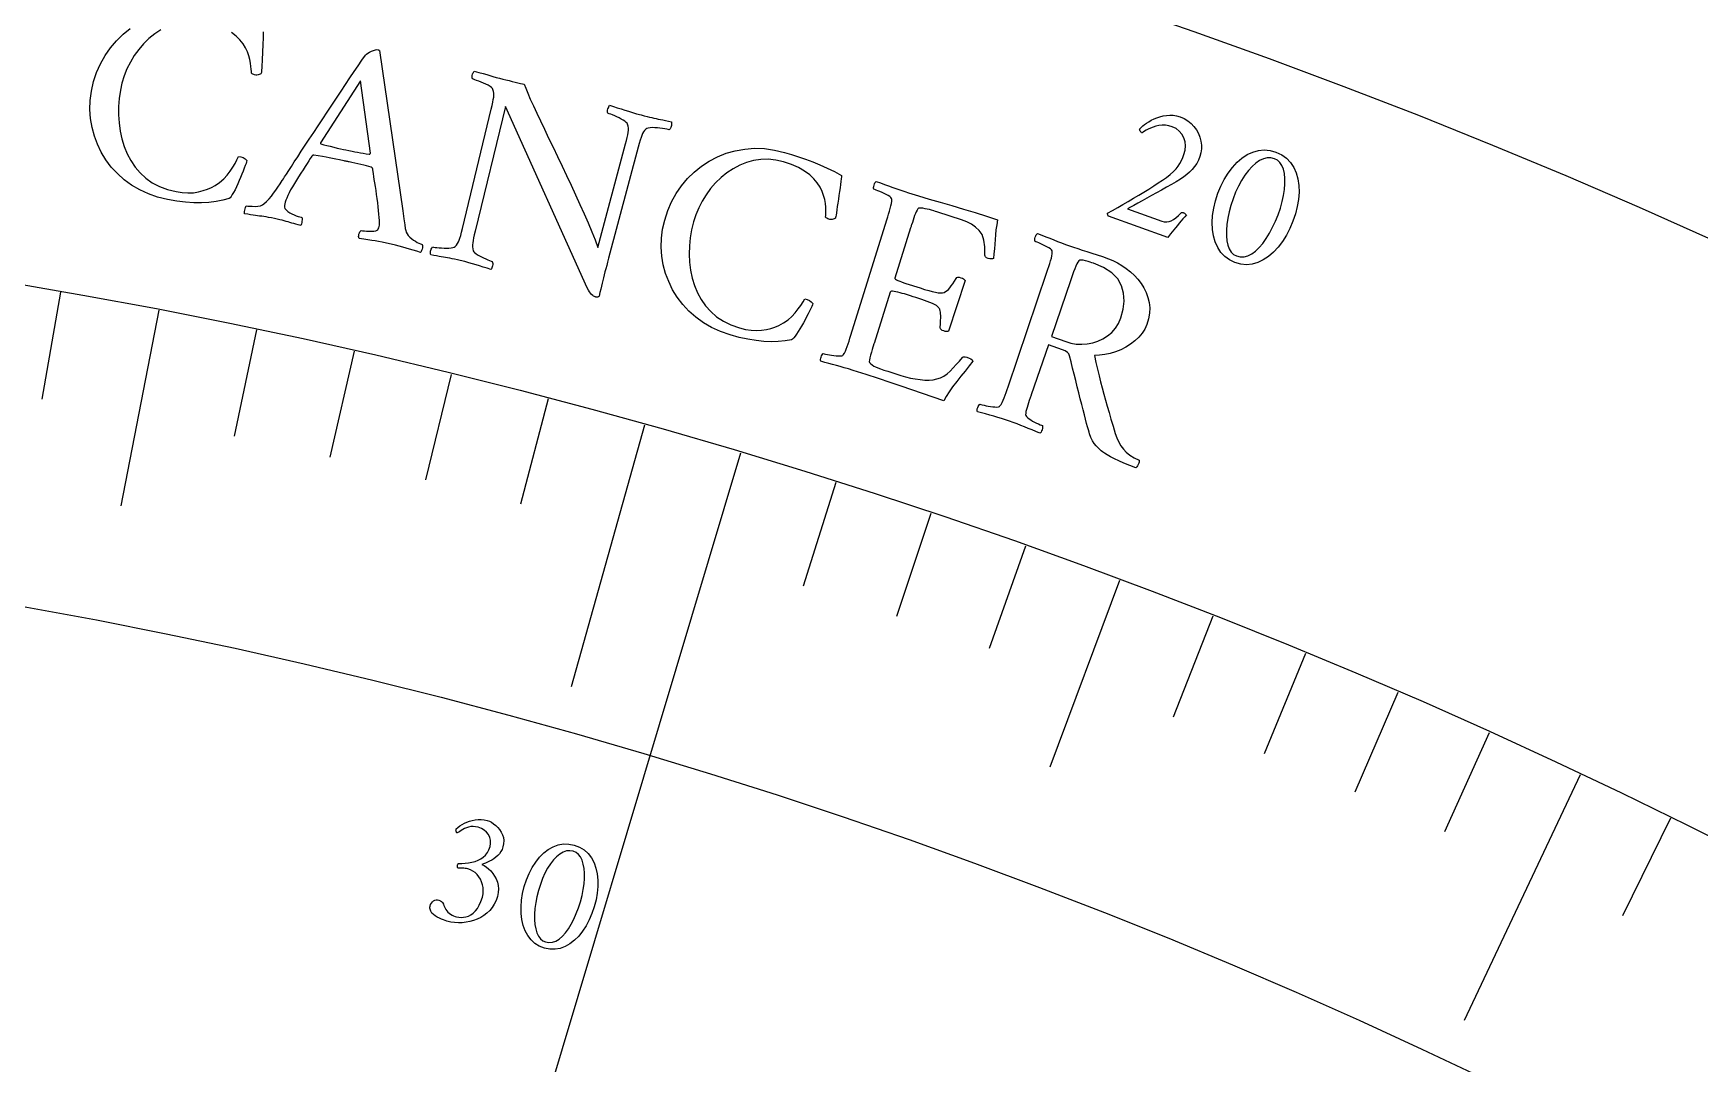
# Model space of a CAD drawing. Header units: millimetres. Extents: x -60 to 60, y -60 to 77.
# Drawn here: x 8.05 to 21.3, y 40.84 to 49.04 of the extents above; entities that cross this region are included whole.
import ezdxf

# ---------------------------------------------------------------- set-up
doc = ezdxf.new("R2010")
doc.units = ezdxf.units.MM
for name, color, linetype in [('ENGRAVE', 7, 'Continuous'), ('ENGRAVE_FINE', 8, 'Continuous'), ('TEXT', 5, 'Continuous')]:
    doc.layers.add(name, color=color, linetype=linetype)

msp = doc.modelspace()

# ---------------------------------------------------------------- linework, layer by layer
at = {"layer": 'ENGRAVE'}
for points in [[(9.0462, 46.8344), (8.7458, 45.2791)], [(12.9096, 45.9198), (12.325, 43.8404)], [(13.6727, 45.6984), (11.6089, 38.8006)], [(16.6862, 44.6863), (16.1321, 43.2023)], [(20.3502, 43.1411), (19.4287, 41.1876)]]:
    msp.add_lwpolyline(points, dxfattribs=at)
for radius in [58.8, 58.8, 57.225, 54.3, 54.3, 51.99, 47.7, 47.7, 45.18]:
    msp.add_circle((0, 0), radius, dxfattribs=at)
at = {"layer": 'ENGRAVE_FINE'}
for points in [[(8.2653, 46.9784), (8.1156, 46.1275)], [(9.8246, 46.6773), (9.6466, 45.8318)], [(10.6003, 46.5072), (10.4083, 45.6648)], [(11.3732, 46.3243), (11.1672, 45.4852)], [(12.1431, 46.1285), (11.9231, 45.2929)], [(14.4321, 45.4643), (14.1707, 44.6408)], [(15.1876, 45.2175), (14.9125, 44.3985)], [(15.9391, 44.9582), (15.6504, 44.1438)], [(17.4288, 44.4019), (17.1131, 43.5976)], [(18.1667, 44.1051), (17.8377, 43.3062)], [(18.8997, 43.796), (18.5574, 43.0027)], [(19.6276, 43.4747), (19.2721, 42.6872)], [(21.0673, 42.7955), (20.6857, 42.0204)]]:
    msp.add_lwpolyline(points, dxfattribs=at)
at = {"layer": 'TEXT'}
for points in [[(9.0642, 49.0644), (9.0152, 49.0323), (8.9689, 48.9947), (8.926, 48.9526), (8.887, 48.9072), (8.8519, 48.8584), (8.8207, 48.8063), (8.7939, 48.752), (8.7717, 48.6966), (8.7542, 48.6403), (8.7415, 48.583), (8.7321, 48.5183), (8.7273, 48.4534), (8.7269, 48.3882), (8.731, 48.3228), (8.7399, 48.2584), (8.7537, 48.1961), (8.7726, 48.1359), (8.7965, 48.078), (8.8255, 48.0232), (8.8599, 47.9726), (8.8997, 47.9263), (8.9448, 47.8842), (8.9956, 47.8475), (9.0524, 47.8174), (9.1152, 47.7938), (9.184, 47.7768), (9.233, 47.7694), (9.279, 47.7666), (9.322, 47.7685), (9.3619, 47.7751), (9.399, 47.785), (9.4335, 47.7968), (9.4654, 47.8106), (9.4945, 47.8264), (9.5309, 47.8506), (9.5631, 47.8773), (9.5912, 47.9067), (9.6152, 47.9386), (9.6357, 47.9708), (9.6536, 48.0013), (9.6687, 48.03), (9.6812, 48.0569), (9.7001, 48.0536), (9.7174, 48.0472), (9.7332, 48.0375), (9.7475, 48.0246), (9.745, 48.0149), (9.7407, 48.0013), (9.7346, 47.9841), (9.7268, 47.963), (9.7177, 47.9397), (9.708, 47.9154), (9.6978, 47.8903), (9.6868, 47.8642), (9.6756, 47.8385), (9.6645, 47.8144), (9.6534, 47.7919), (9.6423, 47.771), (9.6318, 47.7529), (9.6223, 47.7386), (9.614, 47.7282), (9.6067, 47.7218), (9.5556, 47.7078), (9.5021, 47.6975), (9.4462, 47.6909), (9.3879, 47.6878), (9.3262, 47.6886), (9.2604, 47.6934), (9.1905, 47.7021), (9.1163, 47.7147), (9.038, 47.7333), (8.9643, 47.7584), (8.8953, 47.79), (8.8309, 47.8281), (8.7716, 47.8716), (8.7178, 47.9197), (8.6695, 47.9722), (8.6267, 48.0292), (8.5898, 48.0897), (8.5591, 48.153), (8.5345, 48.2189), (8.5163, 48.2874), (8.5046, 48.3578), (8.4999, 48.4292), (8.5023, 48.5015), (8.5116, 48.5747), (8.5286, 48.6512), (8.5523, 48.724), (8.5825, 48.7931), (8.6194, 48.8586), (8.6621, 48.9198), (8.7098, 48.9762), (8.7626, 49.0277), (8.8204, 49.0743)], [(9.8782, 49.0483), (9.8778, 49.0333), (9.8773, 49.0124), (9.8765, 48.9874), (9.8755, 48.9604), (9.8742, 48.9315), (9.8727, 48.9005), (9.8711, 48.8693), (9.8696, 48.8394), (9.8683, 48.8111), (9.8671, 48.7842), (9.866, 48.7607), (9.8649, 48.7426), (9.8639, 48.7299), (9.863, 48.7227), (9.8621, 48.7182), (9.8589, 48.7141), (9.8534, 48.7106), (9.8456, 48.7074), (9.8366, 48.7051), (9.8276, 48.704), (9.8186, 48.7041), (9.8094, 48.7053), (9.8018, 48.7073), (9.7949, 48.71), (9.7887, 48.7134), (9.7833, 48.7176), (9.7831, 48.7323), (9.7819, 48.7508), (9.7799, 48.7729), (9.777, 48.7988), (9.7719, 48.8271), (9.7635, 48.8567), (9.7517, 48.8875), (9.7366, 48.9196), (9.7171, 48.9517), (9.6921, 48.9827), (9.6616, 49.0126), (9.6256, 49.0413)]]:
    msp.add_lwpolyline(points, dxfattribs=at)
for points in [[(10.0294, 47.8654), (10.0314, 47.8686), (10.0376, 47.8781), (10.0479, 47.8939), (10.0623, 47.9161), (10.0803, 47.9438), (10.1011, 47.9759), (10.1248, 48.0127), (10.1514, 48.0539), (10.1804, 48.0986), (10.2112, 48.1457), (10.244, 48.1952), (10.2786, 48.247), (10.3144, 48.3005), (10.3506, 48.3547), (10.3871, 48.4098), (10.424, 48.4656), (10.4608, 48.5212), (10.497, 48.5756), (10.5325, 48.6288), (10.5673, 48.6809), (10.6008, 48.7307), (10.6324, 48.7775), (10.662, 48.8211), (10.6895, 48.8617), (10.6975, 48.8697), (10.7083, 48.8776), (10.722, 48.8855), (10.7386, 48.8934), (10.7553, 48.9), (10.7696, 48.9042), (10.7814, 48.9061), (10.7906, 48.9055), (10.7927, 48.905), (10.7943, 48.9044), (10.7955, 48.9038), (10.7961, 48.9031), (10.7968, 48.9023), (10.7978, 48.9013), (10.7993, 48.9), (10.8011, 48.8985), (10.9876, 47.6238), (10.9962, 47.561), (11.0028, 47.5139), (11.0075, 47.4827), (11.0102, 47.4673), (11.0143, 47.4538), (11.0213, 47.4405), (11.0311, 47.4274), (11.0438, 47.4146), (11.058, 47.4025), (11.0725, 47.3916), (11.0872, 47.382), (11.1023, 47.3737), (11.1162, 47.3668), (11.1274, 47.3616), (11.1358, 47.358), (11.1416, 47.3562), (11.1439, 47.3489), (11.1444, 47.3404), (11.1431, 47.3307), (11.1401, 47.3198), (11.1365, 47.3095), (11.1335, 47.3016), (11.131, 47.296), (11.1291, 47.2929), (11.0982, 47.3024), (11.069, 47.3114), (11.0413, 47.3199), (11.0153, 47.3278), (10.9889, 47.3355), (10.9598, 47.3433), (10.9281, 47.3513), (10.8938, 47.3594), (10.8575, 47.3676), (10.8243, 47.3745), (10.7942, 47.3802), (10.7672, 47.3848), (10.7402, 47.3891), (10.7099, 47.394), (10.6764, 47.3994), (10.6397, 47.4054), (10.637, 47.4116), (10.636, 47.4192), (10.6366, 47.4282), (10.6389, 47.4386), (10.6423, 47.4488), (10.6463, 47.457), (10.6508, 47.4634), (10.656, 47.4678), (10.6675, 47.4657), (10.6821, 47.464), (10.6997, 47.4626), (10.7202, 47.4616), (10.7407, 47.4615), (10.758, 47.4628), (10.7721, 47.4656), (10.783, 47.4698), (10.7882, 47.4743), (10.7925, 47.4806), (10.7962, 47.489), (10.7991, 47.4992), (10.8009, 47.5113), (10.8017, 47.5273), (10.8014, 47.5472), (10.8002, 47.571), (10.7981, 47.5977), (10.7953, 47.6262), (10.7919, 47.6564), (10.7879, 47.6883), (10.7835, 47.721), (10.779, 47.7532), (10.7744, 47.785), (10.7697, 47.8164), (10.7651, 47.8462), (10.7609, 47.8733), (10.7571, 47.8976), (10.7538, 47.9191), (10.751, 47.9368), (10.749, 47.9494), (10.7478, 47.957), (10.7475, 47.9595), (10.7472, 47.9599), (10.7466, 47.9609), (10.7455, 47.9626), (10.744, 47.965), (10.7421, 47.9675), (10.7402, 47.9694), (10.7381, 47.9707), (10.7359, 47.9715), (10.7183, 47.9765), (10.6986, 47.9816), (10.6768, 47.9869), (10.653, 47.9924), (10.6286, 47.9978), (10.6051, 48.003), (10.5824, 48.008), (10.5606, 48.0128), (10.5549, 48.014), (10.5493, 48.0153), (10.5436, 48.0165), (10.538, 48.0178), (10.5325, 48.019), (10.5273, 48.0201), (10.5223, 48.0212), (10.5177, 48.0222), (10.4851, 48.0293), (10.455, 48.0356), (10.4274, 48.0412), (10.4023, 48.0461), (10.3768, 48.0509), (10.3477, 48.0559), (10.3152, 48.0612), (10.2792, 48.0668), (10.2779, 48.0668), (10.2762, 48.0665), (10.2741, 48.0659), (10.2717, 48.0648), (10.2694, 48.0638), (10.2678, 48.063), (10.2668, 48.0626), (10.2665, 48.0624), (10.2648, 48.0598), (10.2598, 48.0521), (10.2515, 48.0391), (10.2399, 48.021), (10.226, 47.9993), (10.2108, 47.9757), (10.1943, 47.9501), (10.1766, 47.9226), (10.1586, 47.8945), (10.1416, 47.8673), (10.1255, 47.8409), (10.1104, 47.8154), (10.0955, 47.7903), (10.0829, 47.767), (10.0726, 47.7457), (10.0646, 47.7262), (10.0583, 47.7085), (10.0531, 47.6927), (10.0491, 47.6787), (10.0462, 47.6665), (10.0458, 47.6543), (10.0501, 47.6424), (10.059, 47.6309), (10.0725, 47.6198), (10.0886, 47.6094), (10.1052, 47.6002), (10.1223, 47.5922), (10.14, 47.5854), (10.1563, 47.5799), (10.1692, 47.5756), (10.1787, 47.5727), (10.1849, 47.5711), (10.1863, 47.5672), (10.1868, 47.561), (10.1866, 47.5524), (10.1856, 47.5415), (10.1839, 47.5303), (10.1817, 47.5209), (10.179, 47.5131), (10.1759, 47.5071), (10.1557, 47.5126), (10.137, 47.5178), (10.1199, 47.5226), (10.1043, 47.5271), (10.0894, 47.5314), (10.0746, 47.5357), (10.0598, 47.5401), (10.0449, 47.5444), (10.0289, 47.5488), (10.0104, 47.5534), (9.9894, 47.5583), (9.9661, 47.5633), (9.9424, 47.5681), (9.9207, 47.5722), (9.9008, 47.5756), (9.8829, 47.5783), (9.8659, 47.5807), (9.8489, 47.583), (9.8319, 47.5854), (9.8149, 47.5877), (9.7968, 47.5902), (9.7764, 47.5933), (9.7538, 47.5967), (9.729, 47.6006), (9.7277, 47.6045), (9.7275, 47.6106), (9.7284, 47.619), (9.7303, 47.6297), (9.7328, 47.6408), (9.7356, 47.6501), (9.7386, 47.6578), (9.7419, 47.6638), (9.7539, 47.662), (9.7696, 47.6608), (9.789, 47.6601), (9.8123, 47.6599), (9.8355, 47.6613), (9.8551, 47.6649), (9.8708, 47.671), (9.8829, 47.6795), (9.9036, 47.6982), (9.9234, 47.7184), (9.9422, 47.7401), (9.96, 47.7634), (9.9773, 47.7878), (9.9946, 47.8129), (10.012, 47.8388), (10.0294, 47.8654)], [(10.6521, 48.6577), (10.3335, 48.1658), (10.3335, 48.1655), (10.3336, 48.1646), (10.3336, 48.1632), (10.3337, 48.1611), (10.3339, 48.159), (10.3344, 48.1574), (10.3351, 48.1564), (10.3361, 48.1558), (10.3584, 48.1499), (10.3829, 48.1437), (10.4095, 48.1372), (10.4383, 48.1303), (10.4667, 48.1236), (10.4921, 48.1177), (10.5146, 48.1126), (10.5342, 48.1082), (10.5595, 48.1028), (10.5837, 48.0979), (10.6067, 48.0936), (10.6284, 48.0898), (10.6501, 48.0862), (10.6727, 48.0824), (10.6963, 48.0783), (10.7209, 48.074), (10.7231, 48.0739), (10.7249, 48.0746), (10.7265, 48.0761), (10.7278, 48.0784), (10.7289, 48.0807), (10.7296, 48.0824), (10.7301, 48.0834), (10.7302, 48.0837)], [(11.7822, 48.6714), (11.8072, 48.6653), (11.832, 48.6593), (11.8564, 48.6534), (11.8805, 48.6475), (11.903, 48.6421), (11.9224, 48.6378), (11.9387, 48.6346), (11.9519, 48.6324), (11.9646, 48.5991), (11.9812, 48.5593), (12.0015, 48.5129), (12.0255, 48.46), (12.0526, 48.4017), (12.0818, 48.3394), (12.1133, 48.2732), (12.147, 48.2029), (12.182, 48.13), (12.2175, 48.0558), (12.2534, 47.9805), (12.2898, 47.904), (12.3259, 47.8271), (12.3611, 47.7509), (12.3955, 47.6753), (12.429, 47.6003), (12.4607, 47.5275), (12.4897, 47.4585), (12.516, 47.3932), (12.5396, 47.3318), (12.7579, 48.1556), (12.765, 48.1831), (12.771, 48.2075), (12.7759, 48.229), (12.7798, 48.2475), (12.782, 48.2643), (12.7819, 48.2809), (12.7797, 48.2971), (12.7753, 48.313), (12.7716, 48.3199), (12.7645, 48.3275), (12.754, 48.3358), (12.74, 48.345), (12.724, 48.3542), (12.7074, 48.3631), (12.6902, 48.3714), (12.6725, 48.3794), (12.6556, 48.3864), (12.6409, 48.3921), (12.6285, 48.3964), (12.6183, 48.3995), (12.616, 48.4067), (12.6153, 48.4148), (12.6162, 48.4239), (12.6187, 48.4339), (12.6219, 48.4435), (12.6249, 48.4516), (12.6275, 48.4581), (12.63, 48.4631), (12.6622, 48.4534), (12.6933, 48.4438), (12.7235, 48.4344), (12.7526, 48.425), (12.7821, 48.4156), (12.8136, 48.4062), (12.8471, 48.3967), (12.8825, 48.387), (12.9074, 48.3805), (12.93, 48.3747), (12.9502, 48.3696), (12.968, 48.3654), (12.9848, 48.3615), (13.0019, 48.3578), (13.0193, 48.354), (13.037, 48.3504), (13.0559, 48.3465), (13.0765, 48.3421), (13.0991, 48.3372), (13.1234, 48.3318), (13.1242, 48.3262), (13.1244, 48.3196), (13.124, 48.3119), (13.123, 48.3033), (13.121, 48.2943), (13.1176, 48.2856), (13.1128, 48.2774), (13.1065, 48.2695), (13.098, 48.2716), (13.0861, 48.2739), (13.0708, 48.2766), (13.052, 48.2795), (13.0317, 48.2823), (13.0116, 48.2842), (12.9917, 48.2853), (12.9721, 48.2856), (12.9543, 48.2848), (12.9397, 48.2826), (12.9285, 48.2792), (12.9205, 48.2744), (12.91, 48.2636), (12.901, 48.2516), (12.8935, 48.2382), (12.8875, 48.2236), (12.8818, 48.2063), (12.8754, 48.1851), (12.8682, 48.1599), (12.8602, 48.1307), (12.6242, 47.2474), (12.6161, 47.2172), (12.6086, 47.1889), (12.6016, 47.1627), (12.5951, 47.1383), (12.589, 47.1151), (12.5831, 47.0924), (12.5775, 47.0699), (12.5721, 47.0479), (12.5667, 47.0251), (12.5609, 47.0005), (12.5548, 46.9741), (12.5484, 46.9458), (12.5456, 46.9422), (12.542, 46.9397), (12.5375, 46.9384), (12.5321, 46.9382), (12.5268, 46.9386), (12.5223, 46.939), (12.5188, 46.9395), (12.5161, 46.9401), (12.5111, 46.9422), (12.505, 46.946), (12.4977, 46.9517), (12.4893, 46.9591), (12.4804, 46.9687), (12.4716, 46.9805), (12.4631, 46.9947), (12.4547, 47.0112), (11.8046, 48.455), (11.5625, 47.4614), (11.556, 47.4339), (11.5508, 47.4095), (11.5467, 47.3882), (11.5438, 47.37), (11.5424, 47.3535), (11.5426, 47.3374), (11.5446, 47.3216), (11.5482, 47.3061), (11.5518, 47.2994), (11.5586, 47.292), (11.5687, 47.284), (11.5819, 47.2753), (11.5971, 47.2665), (11.613, 47.2579), (11.6295, 47.2496), (11.6466, 47.2416), (11.663, 47.2345), (11.6773, 47.2287), (11.6894, 47.2244), (11.6993, 47.2215), (11.7017, 47.2144), (11.7027, 47.2064), (11.7023, 47.1976), (11.7005, 47.188), (11.6978, 47.1786), (11.6949, 47.1704), (11.6917, 47.1635), (11.6883, 47.1578), (11.6572, 47.1678), (11.6272, 47.1773), (11.5983, 47.1864), (11.5705, 47.1951), (11.5422, 47.2036), (11.5118, 47.2121), (11.4794, 47.2207), (11.4449, 47.2293), (11.4213, 47.2348), (11.3995, 47.2397), (11.3794, 47.2438), (11.3611, 47.2471), (11.3438, 47.2501), (11.3267, 47.253), (11.3099, 47.2559), (11.2934, 47.2586), (11.2759, 47.2616), (11.256, 47.2652), (11.2337, 47.2693), (11.2091, 47.274), (11.2082, 47.2795), (11.2078, 47.2861), (11.208, 47.2937), (11.2088, 47.3024), (11.2105, 47.3115), (11.2136, 47.3202), (11.2181, 47.3287), (11.224, 47.3367), (11.2322, 47.3351), (11.2437, 47.3335), (11.2585, 47.3319), (11.2764, 47.3302), (11.296, 47.3288), (11.3156, 47.3279), (11.3351, 47.3277), (11.3547, 47.328), (11.3724, 47.3293), (11.3865, 47.3319), (11.3969, 47.3359), (11.4037, 47.3411), (11.4138, 47.3521), (11.4225, 47.3641), (11.4298, 47.3772), (11.4358, 47.3914), (11.4414, 47.4082), (11.4476, 47.4292), (11.4543, 47.4543), (11.4616, 47.4835), (11.6908, 48.4328), (11.6976, 48.4623), (11.7031, 48.4879), (11.7073, 48.5097), (11.71, 48.5277), (11.7112, 48.5436), (11.7106, 48.5589), (11.7083, 48.5739), (11.7041, 48.5884), (11.7004, 48.5961), (11.6926, 48.6045), (11.6809, 48.6133), (11.6653, 48.6226), (11.6475, 48.6318), (11.6293, 48.6403), (11.6109, 48.6482), (11.5922, 48.6554), (11.5748, 48.6616), (11.5604, 48.6665), (11.549, 48.6701), (11.5407, 48.6724), (11.5389, 48.6823), (11.5386, 48.6918), (11.5397, 48.701), (11.5423, 48.7099), (11.5456, 48.718), (11.5489, 48.7249), (11.5522, 48.7306), (11.5555, 48.7352), (11.5923, 48.7252), (11.6253, 48.7159), (11.6546, 48.7074), (11.6801, 48.6995), (11.7042, 48.6922), (11.7292, 48.6851), (11.7553, 48.6781), (11.7822, 48.6714)], [(17.2188, 47.5912), (17.2054, 47.5764), (17.1915, 47.5605), (17.177, 47.5435), (17.1618, 47.5254), (17.1467, 47.5072), (17.1323, 47.4896), (17.1185, 47.4726), (17.1053, 47.4563), (17.0935, 47.4417), (17.0839, 47.4296), (17.0763, 47.4201), (17.0709, 47.4133), (16.5987, 47.5806), (16.5971, 47.583), (16.5956, 47.5859), (16.5942, 47.5892), (16.5928, 47.593), (16.5917, 47.5967), (16.5912, 47.6), (16.5911, 47.6029), (16.5916, 47.6052), (16.6319, 47.6279), (16.6728, 47.651), (16.7144, 47.6748), (16.7566, 47.6991), (16.7987, 47.7236), (16.8401, 47.7483), (16.8808, 47.7729), (16.9208, 47.7976), (16.9592, 47.8219), (16.9952, 47.8455), (17.0288, 47.8684), (17.06, 47.8905), (17.0899, 47.9136), (17.1153, 47.936), (17.1363, 47.9579), (17.1528, 47.9792), (17.1664, 48.0008), (17.1788, 48.0234), (17.1898, 48.047), (17.1995, 48.0718), (17.2088, 48.1064), (17.2117, 48.1402), (17.2083, 48.1731), (17.1984, 48.2051), (17.1827, 48.2342), (17.162, 48.2584), (17.1362, 48.2776), (17.1054, 48.2919), (17.078, 48.2999), (17.0514, 48.3043), (17.0255, 48.305), (17.0003, 48.3021), (16.9764, 48.2968), (16.9543, 48.2903), (16.9339, 48.2825), (16.9153, 48.2735), (16.899, 48.2645), (16.8854, 48.2564), (16.8746, 48.2493), (16.8665, 48.2433), (16.8624, 48.2453), (16.8586, 48.2486), (16.8551, 48.253), (16.8519, 48.2586), (16.8494, 48.2643), (16.8478, 48.2689), (16.8471, 48.2726), (16.8474, 48.2752), (16.853, 48.2816), (16.8613, 48.2895), (16.8722, 48.2989), (16.8858, 48.3099), (16.9017, 48.3215), (16.9196, 48.3329), (16.9394, 48.3439), (16.9613, 48.3546), (16.9846, 48.3642), (17.0088, 48.3722), (17.034, 48.3785), (17.06, 48.383), (17.0867, 48.385), (17.1136, 48.3836), (17.1409, 48.3789), (17.1685, 48.3707), (17.2005, 48.357), (17.2294, 48.3398), (17.2554, 48.3189), (17.2783, 48.2944), (17.2979, 48.2675), (17.3138, 48.2392), (17.326, 48.2095), (17.3344, 48.1785), (17.3389, 48.1471), (17.339, 48.1163), (17.3348, 48.086), (17.3264, 48.0563), (17.3146, 48.0277), (17.3005, 48.001), (17.284, 47.9762), (17.2653, 47.9531), (17.2445, 47.9318), (17.2222, 47.912), (17.1983, 47.8938), (17.1727, 47.8771), (17.1374, 47.856), (17.1004, 47.8343), (17.0618, 47.8122), (17.0216, 47.7895), (16.9812, 47.7669), (16.9419, 47.7451), (16.9039, 47.724), (16.867, 47.7036), (16.8326, 47.6846), (16.8018, 47.6675), (16.7747, 47.6524), (16.7513, 47.6393), (17.0229, 47.5429), (17.0428, 47.5376), (17.0621, 47.5362), (17.0807, 47.5387), (17.0986, 47.5451), (17.1166, 47.5552), (17.1354, 47.5688), (17.155, 47.5861), (17.1754, 47.6069), (17.1788, 47.6098), (17.1829, 47.6113), (17.188, 47.6113), (17.1939, 47.6097), (17.1962, 47.6087), (17.1992, 47.607), (17.2027, 47.6048), (17.2068, 47.6019), (17.2109, 47.5988), (17.2142, 47.596), (17.2169, 47.5935), (17.2188, 47.5912)], [(14.023, 48.0881), (14.0776, 48.0715), (14.1333, 48.0534), (14.1898, 48.0337), (14.2472, 48.0125), (14.305, 47.9893), (14.3625, 47.9637), (14.4197, 47.9357), (14.4767, 47.9053), (14.4763, 47.9024), (14.4752, 47.8934), (14.4734, 47.8786), (14.4709, 47.8578), (14.4678, 47.833), (14.4642, 47.8062), (14.4602, 47.7775), (14.4557, 47.7469), (14.4511, 47.7159), (14.4469, 47.6864), (14.4429, 47.6582), (14.4391, 47.6315), (14.4358, 47.6083), (14.433, 47.5904), (14.4309, 47.5779), (14.4292, 47.5708), (14.4279, 47.5664), (14.4243, 47.5626), (14.4185, 47.5596), (14.4105, 47.5572), (14.4014, 47.5557), (14.3923, 47.5555), (14.3833, 47.5564), (14.3743, 47.5585), (14.3669, 47.5612), (14.3603, 47.5646), (14.3545, 47.5686), (14.3495, 47.5732), (14.3506, 47.5879), (14.3512, 47.6064), (14.3513, 47.6286), (14.3508, 47.6546), (14.3485, 47.6833), (14.3429, 47.7135), (14.3341, 47.7453), (14.3221, 47.7787), (14.3057, 47.8125), (14.2837, 47.8458), (14.2562, 47.8784), (14.2231, 47.9104), (14.183, 47.9406), (14.1348, 47.968), (14.0783, 47.9925), (14.0136, 48.014), (13.9531, 48.028), (13.8935, 48.0343), (13.8347, 48.0329), (13.7768, 48.0238), (13.7205, 48.0081), (13.6664, 47.9865), (13.6146, 47.9592), (13.565, 47.9261), (13.5183, 47.8883), (13.4751, 47.8468), (13.4356, 47.8015), (13.3996, 47.7526), (13.3677, 47.7011), (13.3404, 47.6481), (13.3177, 47.5937), (13.2996, 47.5378), (13.2841, 47.4743), (13.2732, 47.4101), (13.2666, 47.3452), (13.2645, 47.2798), (13.2672, 47.2148), (13.2751, 47.1515), (13.2882, 47.0898), (13.3065, 47.0298), (13.3302, 46.9725), (13.3597, 46.919), (13.3949, 46.8691), (13.4359, 46.8229), (13.483, 46.7816), (13.5367, 46.7462), (13.597, 46.7168), (13.6638, 46.6933), (13.7119, 46.6813), (13.7574, 46.6742), (13.8004, 46.6721), (13.8408, 46.6748), (13.8787, 46.6811), (13.9141, 46.6897), (13.9471, 46.7004), (13.9776, 46.7134), (14.0161, 46.734), (14.0507, 46.7576), (14.0815, 46.7841), (14.1083, 46.8136), (14.1319, 46.8438), (14.1525, 46.8724), (14.1703, 46.8995), (14.1853, 46.9251), (14.2037, 46.9201), (14.2204, 46.912), (14.2352, 46.9009), (14.2482, 46.8868), (14.2448, 46.8773), (14.2393, 46.8642), (14.2316, 46.8476), (14.2218, 46.8274), (14.2105, 46.805), (14.1986, 46.7818), (14.186, 46.7577), (14.1727, 46.7328), (14.1591, 46.7082), (14.1457, 46.6853), (14.1325, 46.664), (14.1195, 46.6442), (14.1073, 46.6271), (14.0965, 46.6138), (14.0872, 46.6043), (14.0794, 46.5986), (14.0272, 46.5895), (13.973, 46.5843), (13.9167, 46.583), (13.8583, 46.5855), (13.797, 46.5921), (13.732, 46.6031), (13.6632, 46.6184), (13.5906, 46.6379), (13.5143, 46.6639), (13.4434, 46.6959), (13.3776, 46.7338), (13.3171, 46.7778), (13.2622, 46.8268), (13.2132, 46.8797), (13.1701, 46.9365), (13.1329, 46.9973), (13.1019, 47.0611), (13.0773, 47.127), (13.0591, 47.1949), (13.0474, 47.2649), (13.0424, 47.336), (13.0445, 47.4075), (13.0537, 47.4793), (13.07, 47.5513), (13.0941, 47.6258), (13.1245, 47.6961), (13.1612, 47.762), (13.2041, 47.8237), (13.2524, 47.8806), (13.3053, 47.9322), (13.3627, 47.9785), (13.4246, 48.0194), (13.4904, 48.0542), (13.5593, 48.0818), (13.6314, 48.1023), (13.7066, 48.1158), (13.7839, 48.1214), (13.8625, 48.1187), (13.9422, 48.1076), (14.023, 48.0881)], [(17.9312, 48.0916), (17.9767, 48.0703), (18.0156, 48.043), (18.0478, 48.0095), (18.0733, 47.9699), (18.0925, 47.9256), (18.1058, 47.8778), (18.1131, 47.8266), (18.1144, 47.772), (18.1101, 47.7153), (18.1006, 47.6579), (18.0858, 47.5997), (18.0659, 47.5409), (18.0417, 47.4837), (18.014, 47.4305), (17.9829, 47.3813), (17.9483, 47.3361), (17.911, 47.296), (17.8716, 47.2623), (17.8303, 47.2349), (17.7869, 47.2139), (17.7421, 47.2004), (17.6967, 47.1958), (17.6506, 47.2001), (17.6037, 47.2133), (17.5609, 47.2335), (17.5239, 47.2602), (17.4929, 47.2933), (17.4678, 47.3328), (17.4484, 47.3773), (17.4347, 47.4252), (17.4267, 47.4766), (17.4244, 47.5314), (17.4276, 47.5883), (17.436, 47.646), (17.4498, 47.7044), (17.4689, 47.7635), (17.4924, 47.821), (17.5194, 47.8745), (17.5501, 47.9241), (17.5843, 47.9696), (17.6214, 48.0099), (17.6607, 48.0438), (17.7024, 48.0711), (17.7463, 48.0919), (17.7916, 48.105), (17.8376, 48.1093), (17.8841, 48.1049), (17.9312, 48.0916)], [(17.9196, 48.0387), (17.8904, 48.0458), (17.8608, 48.0457), (17.8308, 48.0382), (17.8005, 48.0234), (17.7703, 48.0022), (17.7409, 47.9757), (17.7122, 47.9438), (17.6843, 47.9066), (17.6578, 47.865), (17.6331, 47.8199), (17.6104, 47.7713), (17.5896, 47.7192), (17.5718, 47.6666), (17.5577, 47.6152), (17.5471, 47.5649), (17.5401, 47.5158), (17.5367, 47.4692), (17.5369, 47.4263), (17.5408, 47.387), (17.5483, 47.3515), (17.5596, 47.3209), (17.5748, 47.2964), (17.5939, 47.278), (17.6169, 47.2656), (17.6475, 47.2581), (17.678, 47.2583), (17.7084, 47.2663), (17.7388, 47.2821), (17.7688, 47.3045), (17.7979, 47.3323), (17.8263, 47.3656), (17.8539, 47.4044), (17.8802, 47.4474), (17.9047, 47.4932), (17.9274, 47.5418), (17.9483, 47.5934), (17.9666, 47.6463), (17.9813, 47.6974), (17.9922, 47.7469), (17.9993, 47.7947), (18.0027, 47.84), (18.0023, 47.8816), (17.9981, 47.9197), (17.9901, 47.9542), (17.9783, 47.9841), (17.9626, 48.0081), (17.943, 48.0263), (17.9196, 48.0387)], [(15.0101, 47.7675), (15.0896, 47.7429), (15.1732, 47.7177), (15.261, 47.692), (15.3529, 47.6656), (15.4462, 47.6386), (15.5381, 47.611), (15.6285, 47.5828), (15.7175, 47.5539), (15.7104, 47.5123), (15.7046, 47.4721), (15.7003, 47.4332), (15.6973, 47.3956), (15.6947, 47.3586), (15.6917, 47.3211), (15.6882, 47.2831), (15.6842, 47.2447), (15.6761, 47.2421), (15.6665, 47.2414), (15.6555, 47.2428), (15.6429, 47.2463), (15.6304, 47.2514), (15.6219, 47.2574), (15.6174, 47.2642), (15.6169, 47.2718), (15.6166, 47.337), (15.6089, 47.3915), (15.5935, 47.4355), (15.5707, 47.4689), (15.542, 47.4953), (15.509, 47.5182), (15.4718, 47.5376), (15.4303, 47.5535), (15.2425, 47.614), (15.2344, 47.6165), (15.2234, 47.6198), (15.2096, 47.6238), (15.193, 47.6286), (15.1751, 47.6335), (15.1577, 47.6377), (15.1407, 47.6414), (15.1241, 47.6445), (15.1093, 47.6463), (15.0975, 47.6463), (15.0889, 47.6443), (15.0834, 47.6405), (15.0766, 47.6296), (15.0701, 47.6169), (15.0637, 47.6023), (15.0575, 47.5859), (15.0514, 47.5683), (15.0454, 47.5505), (15.0394, 47.5323), (15.0334, 47.5138), (15.0311, 47.5065), (15.0291, 47.5), (15.0273, 47.4944), (15.0258, 47.4896), (14.8993, 47.0899), (14.8999, 47.0854), (14.9043, 47.0805), (14.9125, 47.0754), (14.9246, 47.0699), (14.9391, 47.0642), (14.9545, 47.0586), (14.9708, 47.0529), (14.988, 47.0473), (15.1007, 47.0112), (15.1373, 46.9998), (15.1698, 46.9902), (15.1982, 46.9825), (15.2225, 46.9768), (15.2435, 46.9732), (15.262, 46.9718), (15.2781, 46.9728), (15.2918, 46.9761), (15.304, 46.9816), (15.3157, 46.9895), (15.3269, 46.9996), (15.3377, 47.012), (15.3488, 47.0268), (15.3611, 47.0443), (15.3745, 47.0645), (15.3892, 47.0872), (15.3941, 47.093), (15.4018, 47.0958), (15.4121, 47.0956), (15.4252, 47.0924), (15.4373, 47.0877), (15.447, 47.0823), (15.4543, 47.0761), (15.4592, 47.0692), (15.3269, 46.6665), (15.3202, 46.6645), (15.3116, 46.6643), (15.3012, 46.6659), (15.289, 46.6693), (15.2774, 46.6741), (15.2689, 46.6801), (15.2634, 46.6872), (15.2611, 46.6954), (15.2631, 46.7263), (15.2644, 46.7528), (15.2649, 46.7748), (15.2648, 46.7923), (15.2641, 46.8064), (15.263, 46.8183), (15.2614, 46.8279), (15.2593, 46.8353), (15.2568, 46.8413), (15.2538, 46.8471), (15.2501, 46.8526), (15.246, 46.8578), (15.24, 46.8642), (15.2302, 46.8711), (15.2166, 46.8784), (15.1992, 46.8863), (15.1794, 46.8944), (15.1585, 46.9025), (15.1366, 46.9106), (15.1136, 46.9188), (15.0904, 46.9268), (15.0678, 46.9344), (15.0459, 46.9417), (15.0247, 46.9486), (15.0098, 46.9532), (14.994, 46.9581), (14.9771, 46.9631), (14.9592, 46.9682), (14.9414, 46.9731), (14.9248, 46.9774), (14.9093, 46.9809), (14.8949, 46.9838), (14.8827, 46.9854), (14.8734, 46.9849), (14.8671, 46.9824), (14.8639, 46.9779), (14.7347, 46.5695), (14.7339, 46.567), (14.7329, 46.564), (14.7318, 46.5604), (14.7305, 46.5563), (14.7254, 46.5398), (14.7197, 46.5211), (14.7134, 46.5001), (14.7066, 46.4769), (14.7008, 46.4551), (14.6976, 46.4381), (14.697, 46.4261), (14.699, 46.4189), (14.7084, 46.4083), (14.7194, 46.3989), (14.7321, 46.3905), (14.7465, 46.3833), (14.7641, 46.3761), (14.7863, 46.3679), (14.8131, 46.3587), (14.8446, 46.3484), (14.9469, 46.3155), (14.9852, 46.3042), (15.0238, 46.2949), (15.0627, 46.2875), (15.102, 46.2821), (15.1398, 46.2792), (15.1744, 46.279), (15.2057, 46.2818), (15.2338, 46.2874), (15.263, 46.2966), (15.2907, 46.3102), (15.3168, 46.328), (15.3413, 46.3501), (15.3652, 46.3751), (15.3891, 46.4013), (15.4133, 46.4289), (15.4375, 46.4578), (15.443, 46.4623), (15.4506, 46.4643), (15.4605, 46.4638), (15.4725, 46.4607), (15.4902, 46.4539), (15.5041, 46.4465), (15.5142, 46.4386), (15.5205, 46.4301), (15.49, 46.391), (15.4585, 46.3507), (15.4259, 46.3092), (15.3921, 46.2666), (15.36, 46.2246), (15.3322, 46.1851), (15.3087, 46.1482), (15.2896, 46.1137), (15.2042, 46.1423), (15.1192, 46.1711), (15.0346, 46.2002), (14.9504, 46.2297), (14.8636, 46.2598), (14.771, 46.2909), (14.6729, 46.323), (14.569, 46.3561), (14.5328, 46.3672), (14.4985, 46.3773), (14.4659, 46.3864), (14.435, 46.3944), (14.4049, 46.4022), (14.3743, 46.4105), (14.3433, 46.4194), (14.3119, 46.4289), (14.3097, 46.4353), (14.3093, 46.4429), (14.3107, 46.4519), (14.3137, 46.4621), (14.3178, 46.472), (14.322, 46.48), (14.3263, 46.4862), (14.3309, 46.4905), (14.3389, 46.4883), (14.3497, 46.4856), (14.3634, 46.4825), (14.38, 46.479), (14.3978, 46.4756), (14.4155, 46.4731), (14.433, 46.4714), (14.4503, 46.4704), (14.4657, 46.4706), (14.4775, 46.4722), (14.4857, 46.4752), (14.4903, 46.4797), (14.4986, 46.4926), (14.5066, 46.5078), (14.5142, 46.5252), (14.5214, 46.5448), (14.5285, 46.5659), (14.5358, 46.5879), (14.5431, 46.6108), (14.5506, 46.6346), (14.8367, 47.5514), (14.8441, 47.5753), (14.8511, 47.5985), (14.8577, 47.6211), (14.864, 47.643), (14.8694, 47.6638), (14.8731, 47.6827), (14.8751, 47.7), (14.8756, 47.7154), (14.8745, 47.7226), (14.8694, 47.73), (14.8602, 47.7379), (14.847, 47.746), (14.8315, 47.7543), (14.8154, 47.7622), (14.7988, 47.7698), (14.7816, 47.7772), (14.7655, 47.7837), (14.7521, 47.789), (14.7413, 47.793), (14.7332, 47.7957), (14.7318, 47.8019), (14.7316, 47.8095), (14.7326, 47.8185), (14.7349, 47.829), (14.7381, 47.8391), (14.742, 47.8472), (14.7467, 47.8533), (14.7522, 47.8574), (14.7854, 47.8458), (14.8183, 47.8342), (14.8509, 47.8225), (14.8831, 47.8108), (14.9151, 47.7992), (14.9469, 47.7882), (14.9786, 47.7776), (15.0101, 47.7675)], [(16.5987, 47.2438), (16.635, 47.2293), (16.6709, 47.2116), (16.7062, 47.1908), (16.7411, 47.1667), (16.7743, 47.1399), (16.8051, 47.1109), (16.8334, 47.0797), (16.8591, 47.0463), (16.8814, 47.011), (16.8995, 46.974), (16.9133, 46.9353), (16.923, 46.8948), (16.9275, 46.853), (16.926, 46.8102), (16.9185, 46.7663), (16.905, 46.7213), (16.8887, 46.6847), (16.8673, 46.6505), (16.8407, 46.6187), (16.8091, 46.5895), (16.7737, 46.563), (16.7362, 46.5398), (16.6965, 46.5198), (16.6545, 46.5031), (16.6118, 46.4899), (16.5699, 46.4807), (16.5286, 46.4756), (16.488, 46.4744), (16.4998, 46.4187), (16.5118, 46.3651), (16.5238, 46.3136), (16.5359, 46.2642), (16.5483, 46.2158), (16.5612, 46.1674), (16.5747, 46.1189), (16.5887, 46.0703), (16.6034, 46.0204), (16.619, 45.9679), (16.6353, 45.9127), (16.6525, 45.855), (16.6653, 45.8182), (16.6803, 45.7848), (16.6976, 45.7549), (16.7173, 45.7284), (16.7407, 45.7044), (16.7693, 45.6817), (16.8031, 45.6606), (16.8422, 45.6408), (16.8438, 45.6342), (16.843, 45.6264), (16.8399, 45.6172), (16.8346, 45.6068), (16.8286, 45.5969), (16.8238, 45.5893), (16.8202, 45.584), (16.8178, 45.5811), (16.7677, 45.6001), (16.7223, 45.6183), (16.6817, 45.6359), (16.6459, 45.6527), (16.6148, 45.6686), (16.5886, 45.6831), (16.5672, 45.6963), (16.5506, 45.7082), (16.5406, 45.7174), (16.5288, 45.7286), (16.5154, 45.7418), (16.5002, 45.757), (16.485, 45.7749), (16.4713, 45.7965), (16.4592, 45.8215), (16.4487, 45.8502), (16.4447, 45.8637), (16.4395, 45.8822), (16.433, 45.9058), (16.4253, 45.9344), (16.4166, 45.9671), (16.4073, 46.0032), (16.3972, 46.0425), (16.3865, 46.0852), (16.3752, 46.1302), (16.3635, 46.1767), (16.3513, 46.2248), (16.3387, 46.2744), (16.3261, 46.3244), (16.3138, 46.3738), (16.3019, 46.4226), (16.2903, 46.4708), (16.2837, 46.486), (16.2721, 46.4992), (16.2555, 46.5105), (16.2339, 46.5199), (16.1224, 46.5586), (15.9852, 46.1625), (15.9841, 46.1592), (15.983, 46.156), (15.9818, 46.1527), (15.9807, 46.1495), (15.9796, 46.1462), (15.9784, 46.1429), (15.9773, 46.1397), (15.9762, 46.1364), (15.9692, 46.1162), (15.9628, 46.0969), (15.9568, 46.0784), (15.9513, 46.0609), (15.9466, 46.0445), (15.943, 46.0293), (15.9407, 46.0154), (15.9396, 46.0028), (15.9415, 45.9962), (15.9468, 45.9887), (15.9554, 45.9804), (15.9674, 45.9712), (15.9814, 45.9619), (15.9961, 45.953), (16.0117, 45.9446), (16.028, 45.9367), (16.0434, 45.9297), (16.0563, 45.9241), (16.0666, 45.9198), (16.0743, 45.9169), (16.0754, 45.9107), (16.0753, 45.9031), (16.0739, 45.8942), (16.0712, 45.8838), (16.0676, 45.8738), (16.0634, 45.8658), (16.0585, 45.8599), (16.053, 45.856), (16.0218, 45.8693), (15.9911, 45.8822), (15.9611, 45.8947), (15.9317, 45.9068), (15.9023, 45.9186), (15.8724, 45.9301), (15.8419, 45.9413), (15.8109, 45.9522), (15.7805, 45.9625), (15.7496, 45.9723), (15.7184, 45.9819), (15.6867, 45.9911), (15.6546, 46.0001), (15.6222, 46.0091), (15.5896, 46.018), (15.5565, 46.0268), (15.5546, 46.0332), (15.5544, 46.0409), (15.5559, 46.0498), (15.5593, 46.0599), (15.5636, 46.0697), (15.568, 46.0776), (15.5725, 46.0837), (15.5772, 46.0879), (15.5851, 46.0854), (15.5959, 46.0825), (15.6095, 46.079), (15.6259, 46.075), (15.6437, 46.0712), (15.6613, 46.0682), (15.6788, 46.066), (15.696, 46.0646), (15.7114, 46.0644), (15.7233, 46.0656), (15.7315, 46.0684), (15.7363, 46.0728), (15.7449, 46.0855), (15.7533, 46.1004), (15.7613, 46.1176), (15.7691, 46.137), (15.7768, 46.1579), (15.7846, 46.1798), (15.7926, 46.2024), (15.8007, 46.226), (16.1092, 47.1356), (16.1172, 47.1592), (16.1248, 47.1822), (16.1321, 47.2046), (16.139, 47.2264), (16.1448, 47.247), (16.149, 47.2658), (16.1516, 47.283), (16.1524, 47.2985), (16.1515, 47.3056), (16.1466, 47.3132), (16.1377, 47.3213), (16.1247, 47.3298), (16.1094, 47.3384), (16.0938, 47.3467), (16.0777, 47.3547), (16.0613, 47.3623), (16.0458, 47.3692), (16.0329, 47.3747), (16.0224, 47.3789), (16.0145, 47.3818), (16.0133, 47.388), (16.0133, 47.3956), (16.0145, 47.4046), (16.017, 47.415), (16.0205, 47.4251), (16.0247, 47.4331), (16.0296, 47.439), (16.0352, 47.4429), (16.068, 47.4305), (16.1004, 47.4181), (16.1322, 47.4056), (16.1636, 47.3932), (16.1948, 47.381), (16.226, 47.3691), (16.2571, 47.3578), (16.2883, 47.3468), (16.3212, 47.3357), (16.3555, 47.3243), (16.3911, 47.3127), (16.428, 47.301), (16.4669, 47.2885), (16.5083, 47.2749), (16.5522, 47.26), (16.5987, 47.2438)], [(16.6981, 46.7737), (16.7171, 46.8416), (16.7242, 46.9068), (16.7196, 46.9691), (16.7032, 47.0286), (16.6725, 47.0833), (16.6248, 47.1314), (16.5603, 47.1729), (16.4789, 47.2077), (16.4676, 47.2115), (16.4535, 47.2159), (16.4367, 47.221), (16.4171, 47.2267), (16.3981, 47.2312), (16.3828, 47.2326), (16.3712, 47.2308), (16.3634, 47.2259), (16.3555, 47.2158), (16.3473, 47.2019), (16.339, 47.1843), (16.3304, 47.163), (16.3218, 47.1397), (16.3133, 47.1162), (16.3049, 47.0925), (16.2965, 47.0687), (16.145, 46.6239), (16.2589, 46.5843), (16.3008, 46.5723), (16.3434, 46.5654), (16.3868, 46.5635), (16.4309, 46.5667), (16.4743, 46.5749), (16.5157, 46.588), (16.555, 46.6061), (16.5923, 46.6292), (16.6261, 46.6575), (16.655, 46.6909), (16.679, 46.7297), (16.6981, 46.7737)], [(11.6594, 42.777), (11.6761, 42.7712), (11.6929, 42.7627), (11.7099, 42.7517), (11.7271, 42.7381), (11.7433, 42.7223), (11.7576, 42.7046), (11.7698, 42.6851), (11.7799, 42.6638), (11.787, 42.6411), (11.79, 42.6175), (11.7889, 42.5928), (11.7838, 42.5672), (11.777, 42.5477), (11.7679, 42.5298), (11.7565, 42.5133), (11.7428, 42.4984), (11.7275, 42.485), (11.7116, 42.4729), (11.6951, 42.4623), (11.6779, 42.4531), (11.6609, 42.4451), (11.645, 42.4382), (11.6302, 42.4324), (11.6165, 42.4278), (11.6342, 42.4188), (11.6518, 42.4072), (11.6695, 42.3929), (11.6871, 42.3761), (11.7035, 42.3569), (11.7178, 42.3358), (11.7298, 42.3127), (11.7395, 42.2877), (11.746, 42.2611), (11.7482, 42.2331), (11.746, 42.2038), (11.7394, 42.1732), (11.7288, 42.1418), (11.7151, 42.113), (11.6983, 42.0866), (11.6785, 42.0628), (11.6563, 42.0416), (11.6324, 42.0229), (11.6067, 42.0068), (11.5794, 41.9933), (11.5508, 41.9823), (11.5214, 41.9739), (11.4913, 41.9681), (11.4604, 41.9648), (11.4293, 41.9641), (11.3986, 41.9658), (11.3682, 41.9701), (11.3381, 41.977), (11.3251, 41.9809), (11.3108, 41.9863), (11.2952, 41.9929), (11.2782, 42.0008), (11.2613, 42.0098), (11.2454, 42.0196), (11.2308, 42.0302), (11.2173, 42.0416), (11.2151, 42.045), (11.2126, 42.0499), (11.2097, 42.0563), (11.2066, 42.0641), (11.204, 42.0726), (11.2027, 42.0809), (11.2028, 42.0891), (11.2042, 42.097), (11.2087, 42.1098), (11.2149, 42.1208), (11.2228, 42.1299), (11.2323, 42.1372), (11.2428, 42.1424), (11.2532, 42.1453), (11.2637, 42.1459), (11.2741, 42.1443), (11.2861, 42.1397), (11.2961, 42.133), (11.3039, 42.124), (11.3098, 42.113), (11.3147, 42.1011), (11.3198, 42.0898), (11.3251, 42.079), (11.3307, 42.0688), (11.338, 42.0577), (11.3466, 42.0478), (11.3564, 42.0391), (11.3675, 42.0315), (11.3793, 42.0249), (11.3912, 42.0192), (11.4034, 42.0145), (11.4156, 42.0107), (11.4329, 42.0073), (11.4509, 42.0062), (11.4697, 42.0074), (11.4891, 42.011), (11.5087, 42.0175), (11.5277, 42.0275), (11.5463, 42.0409), (11.5643, 42.0578), (11.581, 42.0787), (11.5959, 42.1041), (11.6089, 42.134), (11.6199, 42.1683), (11.6254, 42.194), (11.6276, 42.2191), (11.6263, 42.2433), (11.6217, 42.2669), (11.6143, 42.2892), (11.6045, 42.31), (11.5925, 42.3293), (11.5782, 42.3469), (11.562, 42.3624), (11.5444, 42.3751), (11.5255, 42.385), (11.5052, 42.3921), (11.4945, 42.3946), (11.4836, 42.3962), (11.4723, 42.3971), (11.4607, 42.3971), (11.4497, 42.3969), (11.44, 42.3968), (11.4317, 42.3968), (11.4248, 42.397), (11.4228, 42.4034), (11.4219, 42.41), (11.4222, 42.4169), (11.4236, 42.424), (11.4249, 42.4282), (11.4264, 42.4317), (11.428, 42.4344), (11.4297, 42.4364), (11.4568, 42.4362), (11.4837, 42.4376), (11.5102, 42.4407), (11.5366, 42.4453), (11.5619, 42.452), (11.5855, 42.461), (11.6073, 42.4723), (11.6275, 42.4859), (11.6452, 42.5022), (11.6601, 42.5217), (11.672, 42.5444), (11.681, 42.5702), (11.6855, 42.5952), (11.6849, 42.6194), (11.6793, 42.6426), (11.6687, 42.6649), (11.6536, 42.685), (11.635, 42.7015), (11.6126, 42.7144), (11.5867, 42.7238), (11.5665, 42.728), (11.547, 42.7294), (11.5282, 42.7281), (11.5101, 42.7241), (11.4931, 42.7184), (11.4776, 42.7122), (11.4636, 42.7053), (11.4512, 42.6978), (11.4405, 42.6908), (11.4318, 42.6853), (11.4249, 42.6814), (11.4199, 42.6789), (11.4174, 42.6801), (11.4153, 42.6826), (11.4134, 42.6861), (11.4118, 42.6909), (11.4107, 42.6961), (11.4103, 42.7011), (11.4105, 42.7059), (11.4114, 42.7106), (11.426, 42.7227), (11.442, 42.7342), (11.4593, 42.745), (11.478, 42.7552), (11.4978, 42.7643), (11.5185, 42.772), (11.5402, 42.7782), (11.5629, 42.7828), (11.5862, 42.7854), (11.6101, 42.7853), (11.6345, 42.7825), (11.6594, 42.777)], [(12.3505, 42.5812), (12.3932, 42.565), (12.4303, 42.5428), (12.4618, 42.5146), (12.4876, 42.4805), (12.5081, 42.4416), (12.5233, 42.3991), (12.5334, 42.3532), (12.5383, 42.3038), (12.5382, 42.2521), (12.5334, 42.1994), (12.524, 42.1457), (12.5099, 42.091), (12.4918, 42.0375), (12.4703, 41.9874), (12.4454, 41.9407), (12.4171, 41.8974), (12.386, 41.8585), (12.3526, 41.8253), (12.3169, 41.7977), (12.279, 41.7757), (12.2394, 41.7604), (12.1985, 41.7532), (12.1564, 41.754), (12.1131, 41.7627), (12.0729, 41.7782), (12.0376, 41.7999), (12.0072, 41.8278), (11.9818, 41.8619), (11.9612, 41.9009), (11.9455, 41.9434), (11.9348, 41.9894), (11.929, 42.039), (11.9279, 42.0908), (11.9317, 42.1436), (11.9402, 42.1975), (11.9535, 42.2524), (11.9709, 42.3061), (11.9918, 42.3565), (12.0162, 42.4035), (12.0441, 42.4471), (12.075, 42.4862), (12.1084, 42.5195), (12.1443, 42.5471), (12.1827, 42.5689), (12.2229, 42.5839), (12.2643, 42.5909), (12.3068, 42.59), (12.3505, 42.5812)], [(12.3435, 42.5324), (12.3165, 42.5369), (12.2897, 42.5348), (12.263, 42.526), (12.2365, 42.5105), (12.2106, 42.4892), (12.1857, 42.4632), (12.1619, 42.4324), (12.1391, 42.3968), (12.1179, 42.3572), (12.0986, 42.3147), (12.0813, 42.269), (12.066, 42.2204), (12.0534, 42.1715), (12.0441, 42.124), (12.0379, 42.0777), (12.0349, 42.0327), (12.035, 41.9902), (12.0381, 41.9513), (12.0443, 41.916), (12.0535, 41.8843), (12.0658, 41.8573), (12.0812, 41.8361), (12.0998, 41.8207), (12.1215, 41.8111), (12.1497, 41.8063), (12.1773, 41.8086), (12.2044, 41.8179), (12.2308, 41.8343), (12.2565, 41.8566), (12.2811, 41.8838), (12.3045, 41.9159), (12.3269, 41.9529), (12.3478, 41.9937), (12.3669, 42.0369), (12.3842, 42.0825), (12.3997, 42.1307), (12.4128, 42.1798), (12.4226, 42.2272), (12.4291, 42.2728), (12.4324, 42.3167), (12.4323, 42.3579), (12.4292, 42.3956), (12.4228, 42.4298), (12.4132, 42.4606), (12.4005, 42.4869), (12.3846, 42.5076), (12.3656, 42.5228), (12.3435, 42.5324)]]:
    msp.add_lwpolyline(points, close=True, dxfattribs=at)

doc.saveas('drawing.dxf')
